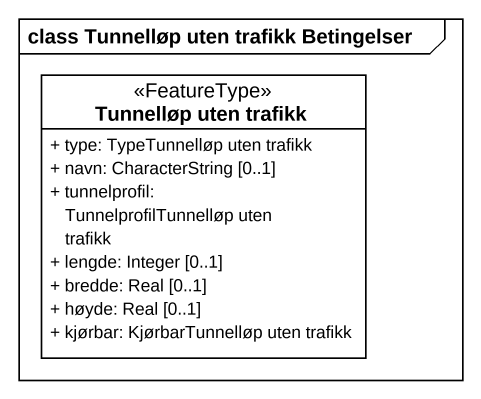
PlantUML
@startuml
mainframe class Tunnelløp uten trafikk Betingelser
hide circle
hide empty members
skinparam classAttributeIconSize 0
class "Tunnelløp uten trafikk" as Tunnelløp_uten_trafikk <<FeatureType>> {
  + type: TypeTunnelløp uten trafikk
  + navn: CharacterString [0..1]
  + tunnelprofil: TunnelprofilTunnelløp uten trafikk
  + lengde: Integer [0..1]
  + bredde: Real [0..1]
  + høyde: Real [0..1]
  + kjørbar: KjørbarTunnelløp uten trafikk
}
@enduml
